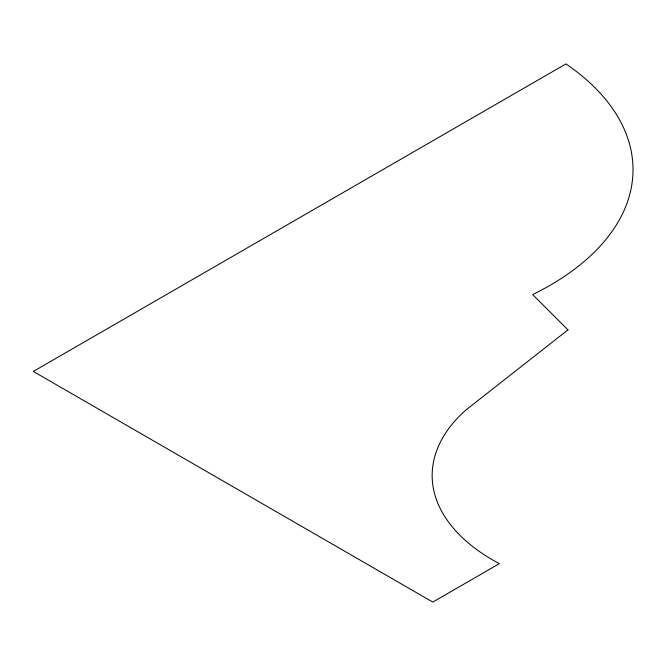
<?xml version="1.0" encoding="UTF-8"?>
<svg xmlns="http://www.w3.org/2000/svg" width="666" height="666" viewBox="0 0 666 666"><rect width="100%" height="100%" fill="white"/><g stroke="black" fill="none" stroke-linecap="round" stroke-linejoin="round"><path stroke-width="1" d="M567.973 329.87L466.083 409.881A207.134 119.589 0 0 0 499.367 563.644L432.792 602.081L33.3 371.437L565.95 63.919A283.458 163.653 0 0 1 532.658 294.563L567.973 329.87"/></g></svg>
